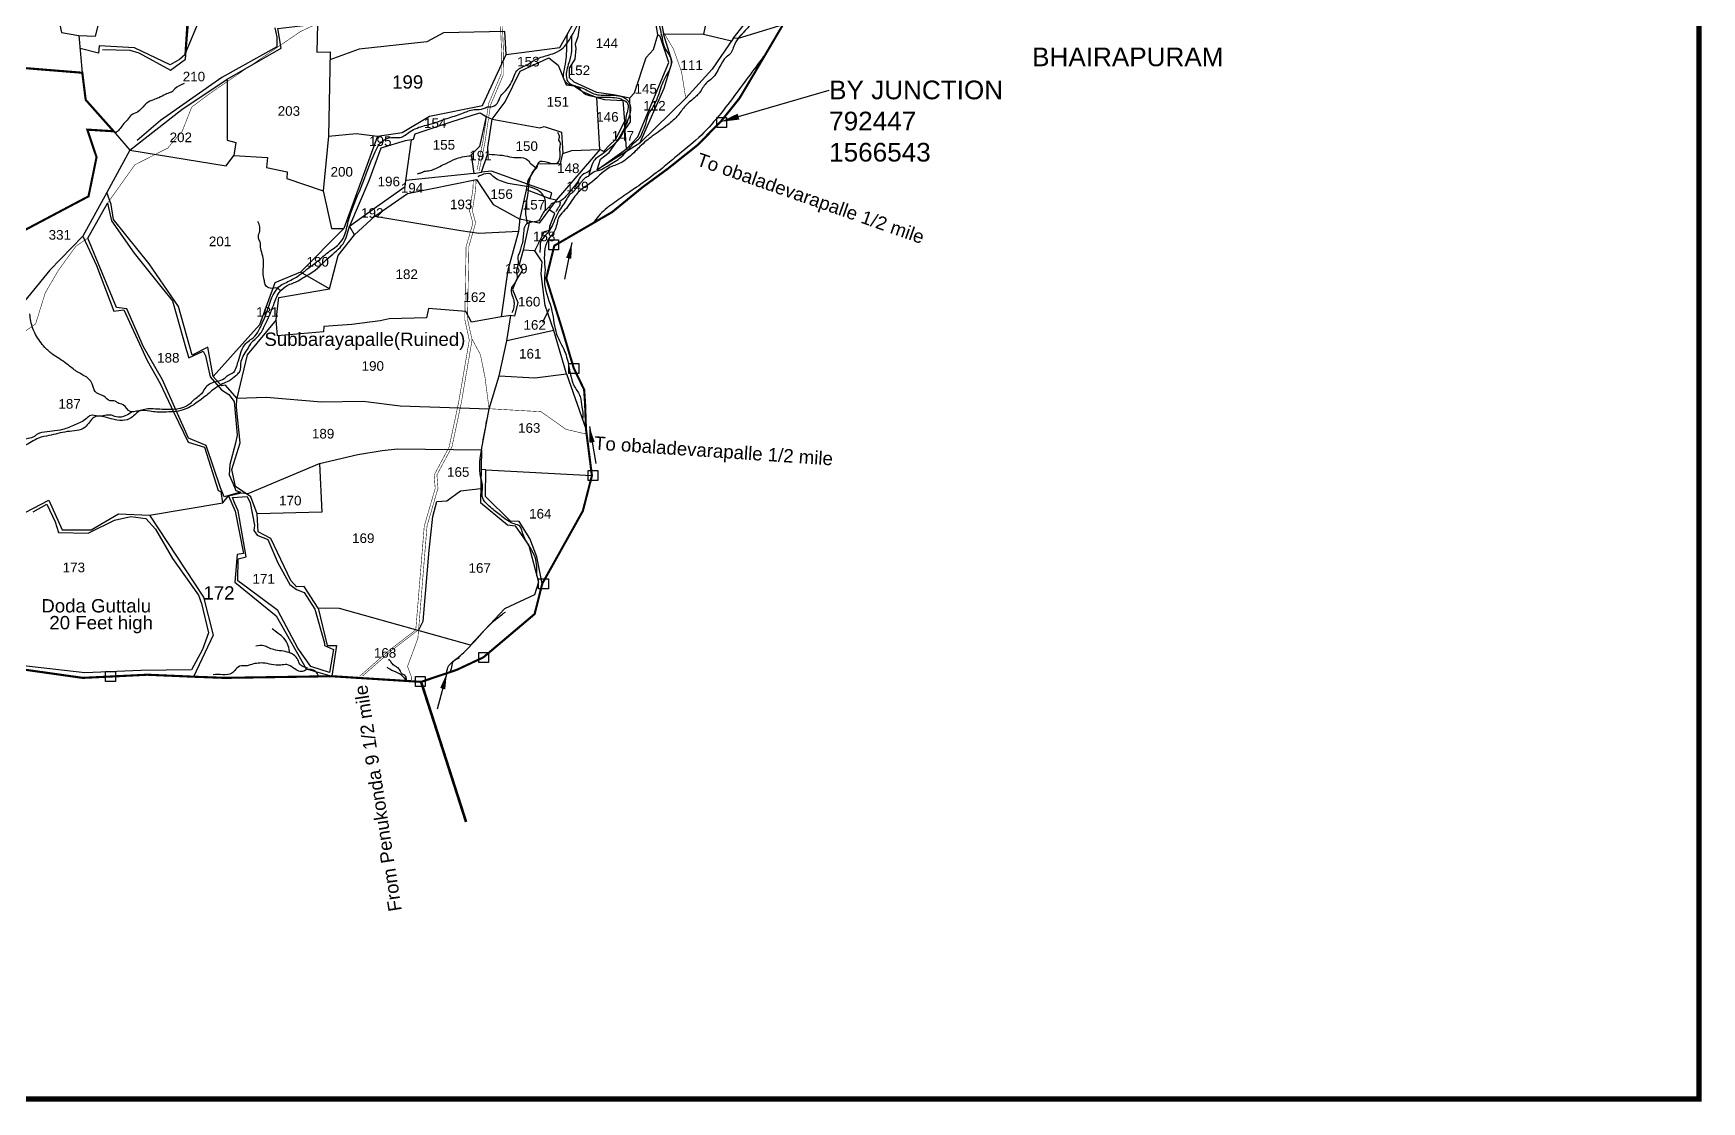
# Model space of a CAD drawing. Header units: feet. Extents: x 788859 to 794437, y 1564731 to 1569692.
# Drawn here: x 791154 to 794281, y 1564731 to 1566733 of the extents above; entities that cross this region are included whole.
import ezdxf
from ezdxf import colors
from ezdxf.entities.mleader import LeaderData, LeaderLine
from ezdxf.enums import TextEntityAlignment as Align
from ezdxf.math import Vec2, Vec3

# ---------------------------------------------------------------- set-up
doc = ezdxf.new("R2010")
doc.units = ezdxf.units.FT
doc.header["$LTSCALE"] = 15
doc.header["$MEASUREMENT"] = 0
doc.linetypes.add('HIDDEN2', pattern=[0.1875, 0.125, -0.0625])
for name, color, linetype in [('CRDS STONES', 7, 'Continuous'), ('HILL', 17, 'Continuous'), ('PLOT', 7, 'Continuous'), ('PLOT NO', 7, 'Continuous'), ('ROADS', 6, 'Continuous'), ('TANKS-STREAM', 4, 'Continuous'), ('text', 1, 'Continuous'), ('VILLAGE STONES', 240, 'Continuous')]:
    doc.layers.add(name, color=color, linetype=linetype)
doc.styles.get("Standard").update_dxf_attribs({"font": 'arial.ttf'})
doc.dimstyles.get("Standard").update_dxf_attribs({"dimtxt": 0.18, "dimasz": 30, "dimexe": 0.18, "dimexo": 0.0625, "dimgap": 0.09, "dimtad": 0, "dimtih": 1, "dimtoh": 1, "dimdec": 4, "dimzin": 0, "dimdsep": 46, "dimtxsty": 'Standard', "dimcen": 0.09, "dimadec": 0, "dimazin": 0, "dimtfac": 1, "dimtdec": 4, "dimtofl": 0, "dimtmove": 0, "dimatfit": 3, "dimfxl": 1, "dimtolj": 1, "dimtzin": 0, "dimarcsym": 0})

msp = doc.modelspace()

# ---------------------------------------------------------------- linework, layer by layer
at = {"color": 5, "linetype": 'HIDDEN2', "ltscale": 20, "const_width": 5}
msp.add_lwpolyline([(791880.8, 1565518.1), (791965.1, 1565255.6)], dxfattribs=at)
at = {"layer": 'HILL'}
for points in [[(791283.4, 1566703.3), (791334.8, 1566702), (791351.9, 1566696.7), (791411.1, 1566664.5), (791439.3, 1566685.3), (791449.3, 1566806.1)], [(791606.5, 1566744), (791610.4, 1566726.1), (791610.3, 1566708), (791507.5, 1566650.5), (791392.5, 1566570.1), (791348.6, 1566532.9)], [(791256, 1566349.7), (791293, 1566415), (791300.6, 1566382.2), (791343.1, 1566321.7), (791395.7, 1566255.9), (791414.7, 1566232.3), (791441, 1566138.9), (791445.4, 1566125.4), (791472.5, 1566137.9), (791476.6, 1566129.1), (791485.7, 1566089.5), (791506.8, 1566065.6), (791520.6, 1566056.7), (791530.2, 1566043.5), (791536.1, 1565980.5), (791533.2, 1565965.3), (791522.6, 1565925.5), (791520.9, 1565905.9), (791527.7, 1565890.6), (791533.7, 1565876.6), (791542.4, 1565873.7), (791511.4, 1565864.6), (791504.9, 1565881.5), (791478.2, 1565961.3), (791445.1, 1565974.9), (791396.1, 1566084.1), (791360.5, 1566145.9), (791329.3, 1566217.1), (791309.7, 1566219.4), (791256, 1566349.7)], [(791153.6, 1565836.8), (791179.1, 1565851.1), (791194.7, 1565818), (791201, 1565797.9), (791256.7, 1565796.8), (791306.3, 1565820.9), (791336.9, 1565828.3), (791364.9, 1565824.2), (791382.7, 1565804.1), (791414.7, 1565749.5), (791463.4, 1565680.8), (791469.5, 1565664.9), (791482.5, 1565610.2), (791470.9, 1565579), (791450.7, 1565540.9), (791355.3, 1565539.6), (791250.6, 1565535.3), (791125.1, 1565549.5)], [(791716.6, 1565578.8), (791709.2, 1565535.7), (791673.9, 1565546.9), (791649.9, 1565581.1), (791612.1, 1565651.8), (791556.3, 1565693.5), (791537.5, 1565707.5), (791537.9, 1565748.7), (791552.7, 1565752.7), (791537.7, 1565838.9), (791531.5, 1565852.4), (791527, 1565863.4), (791554.5, 1565865.8), (791560.6, 1565853.9), (791568.6, 1565811.6), (791567.2, 1565802), (791573.7, 1565792.9), (791593.4, 1565785.2), (791612.3, 1565741.2), (791634.7, 1565700.4), (791647.1, 1565691.5), (791661.9, 1565685.8), (791681.9, 1565654.5), (791699.5, 1565590.6), (791700, 1565586.1), (791716.6, 1565578.8)]]:
    msp.add_lwpolyline(points, dxfattribs=at)
at = {"layer": 'PLOT'}
for points in [[(791168.2, 1567327.7), (791183.9, 1567312.3), (791168.1, 1567277.6), (791150.5, 1567287.6), (791103.4, 1567152.5), (791115.8, 1567113.1), (791119.8, 1566968.5), (791121.1, 1566919.8), (791131, 1566822.3), (791183.8, 1566841.7), (791207, 1566735), (791239.3, 1566729.7), (791245.8, 1566659.6)], [(792766.5, 1567289.8), (792707.5, 1567163), (792682.1, 1567104.1), (792652.1, 1567008.1), (792585, 1566877.6), (792551.8, 1566818.6), (792521.8, 1566776.3), (792475.7, 1566724.2), (792559, 1566749.8)], [(791239.3, 1566729.7), (791270.6, 1566728.2), (791299.9, 1566844.8), (791332.6, 1566932), (791333.2, 1566984.2), (791323.5, 1567017.6), (791340.5, 1567019.5), (791344.7, 1567076.4), (791363, 1567119.6), (791463.2, 1567100.5)], [(791482, 1567122.5), (791463.2, 1567100.5), (791461.4, 1567065.7), (791487.3, 1567041), (791431.1, 1566967.5), (791431.9, 1566920.8), (791423.6, 1566917.4), (791417.3, 1566866.8), (791375.6, 1566860.1), (791372.7, 1566808.3), (791445.2, 1566810.7), (791438.1, 1566693.3), (791428.2, 1566684.2), (791410.8, 1566674.2), (791343.4, 1566706.1), (791277.5, 1566710), (791276.1, 1566696), (791241.6, 1566705.2)], [(791438.1, 1566693.3), (791469.9, 1566769.6), (791468.1, 1566862.6), (791491.9, 1566987.8), (791510.2, 1566984.3), (791516.7, 1567005.3), (791540.5, 1567012.3), (791551.7, 1567066.7), (791463.2, 1567100.5)], [(792040.2, 1566694), (792140.7, 1566707.2), (792170.5, 1566759.8), (792170.5, 1566831.1), (792167.4, 1566841.9), (792151.3, 1566869.3), (792134.7, 1566886.7), (792093.2, 1566914.3), (792065.6, 1566885.8), (792036.9, 1566891.9), (792016.4, 1566874.7), (791957.5, 1566901.6), (791927.6, 1566884.2), (791917.5, 1566880.4), (791847.4, 1566864), (791843, 1566845.5), (791788.7, 1566802.6), (791734.2, 1566786.8), (791727.6, 1566773.7), (791686.4, 1566751)], [(792183.6, 1566792.8), (792174.2, 1566726.8), (792169.5, 1566713.2), (792170.8, 1566705.3), (792168.7, 1566685.3), (792158.3, 1566668.1), (792158.3, 1566650.4), (792167.2, 1566642.6), (792209.6, 1566623.1), (792241.1, 1566619.1), (792272, 1566612.9)], [(792422, 1566788.4), (792321, 1566805.5), (792334.9, 1566732.5)], [(792465.4, 1566723.6), (792493.1, 1566758.6), (792472.7, 1566774.7), (792422, 1566788.4), (792409.8, 1566731.7)], [(792290.8, 1566527.9), (792210.8, 1566477.5), (792216.9, 1566497.7), (792233.3, 1566510.3), (792273.1, 1566567.6), (792272, 1566612.9), (792280.5, 1566621.8), (792302.6, 1566688.3), (792316, 1566703), (792324.6, 1566730.6), (792317.8, 1566773.8)], [(791335.2, 1566514.7), (791432.3, 1566590.9), (791517.2, 1566647.7), (791618.8, 1566705.7), (791612.3, 1566742.3), (791686.4, 1566751), (791685.5, 1566697.9), (791710.1, 1566699.1), (791707.4, 1566540.8), (791697.2, 1566438.5)], [(791707.4, 1566540.8), (791758.8, 1566545.7), (791799.3, 1566540.9), (791845.5, 1566547.4), (791896.3, 1566578.4), (791996, 1566598.1), (792040.2, 1566694), (792037.4, 1566736.8), (791922.6, 1566734.4), (791891.5, 1566717.5), (791765, 1566704.1), (791709.9, 1566683.8)], [(792266, 1566517.2), (792286.9, 1566539.2), (792318.1, 1566614.3), (792344.9, 1566678.7), (792328.8, 1566727.3), (792324.6, 1566730.6)], [(792475.7, 1566724.2), (792465.4, 1566723.6), (792426.3, 1566666.1), (792376.7, 1566611.9), (792290.8, 1566527.9), (792336.1, 1566630.6), (792351.2, 1566679.8), (792334.9, 1566732.5), (792409.8, 1566731.7), (792462.5, 1566719.3)], [(792014.2, 1566572.8), (792038.6, 1566605.2), (792066.6, 1566662.4), (792120.1, 1566687.3), (792137.4, 1566673.9), (792152.6, 1566636.7), (792167.6, 1566634.8), (792183.2, 1566624.4), (792210.3, 1566613.5)], [(791517.2, 1566647.7), (791517.1, 1566533.3), (791533.6, 1566529.1), (791529.6, 1566504.7)], [(791993.9, 1565953), (792008.1, 1566030), (792027.2, 1566091.4), (792041.7, 1566157.3), (792049.2, 1566204.7), (792031.2, 1566202.3), (792043.8, 1566290.1), (792064.2, 1566362.7), (792066.4, 1566386.7), (792078.1, 1566440.1), (792081.7, 1566457.8), (792100.5, 1566489.7), (792142.3, 1566488.9), (792146.4, 1566508.5), (792163.5, 1566514.2), (792215.7, 1566515.6), (792210.3, 1566613.5)], [(792210.3, 1566613.5), (792224.7, 1566609.3), (792258.6, 1566607.5), (792261.9, 1566568.2), (792244.6, 1566534.1), (792234.2, 1566524.3), (792222.5, 1566512.3), (792215.7, 1566515.6)], [(791862.5, 1566534.1), (791866.5, 1566535.3), (791869.8, 1566545.3), (791940.6, 1566569), (791984.9, 1566582.8), (791991.4, 1566584.2), (792003, 1566577.9), (791990, 1566521.4), (791974.5, 1566505.9), (791979.6, 1566470.8), (791852.2, 1566457.9)], [(792080.3, 1566450.7), (792012.5, 1566475.1), (791993.9, 1566473), (792005, 1566506.5), (792005.6, 1566519.4), (792014.2, 1566572.8), (792103.1, 1566556.3), (792111.5, 1566559.1), (792143.9, 1566548.4), (792146.4, 1566508.5)], [(792003, 1566577.9), (792014.2, 1566572.8)], [(792210.8, 1566477.5), (792266, 1566517.2), (792261.9, 1566568.2)], [(791304.6, 1566549.9), (791335.2, 1566514.7), (791291.8, 1566435.5), (791246.7, 1566353.3), (791184.7, 1566289.6), (791112.3, 1566201.2), (791040.6, 1566197.8), (791032.6, 1566105.3), (790955.1, 1566097.3), (790841.6, 1566143.9), (790702.8, 1566186.2), (790711.9, 1566228.6), (790685.8, 1566232), (790724.5, 1566295.2)], [(791799.3, 1566540.9), (791736, 1566367.9)], [(791335.2, 1566514.7), (791515.7, 1566485), (791529.6, 1566504.7), (791592.9, 1566500.8), (791591.1, 1566482), (791629.7, 1566473.7), (791629.1, 1566461.2), (791697.2, 1566438.5), (791712.8, 1566367.8), (791736, 1566367.9), (791654.5, 1566286.1), (791606.7, 1566266.1), (791577.6, 1566187), (791490.8, 1566090.2)], [(791709.4, 1566254.9), (791725.5, 1566317.1), (791755.7, 1566355.6), (791746.5, 1566371.8), (791791.4, 1566404.5), (791850.7, 1566446.6), (791852.2, 1566457.9), (791862.5, 1566534.1), (791850.8, 1566532), (791805.1, 1566518.5), (791782.6, 1566456.8), (791746.5, 1566371.8)], [(792215.7, 1566515.6), (792134.2, 1566420.6), (792122.5, 1566423.1), (792125.9, 1566434.7), (792080.3, 1566450.7)], [(791979.6, 1566470.8), (791993.9, 1566473)], [(791755.7, 1566355.6), (791794, 1566390.8), (791855.5, 1566433.6), (791984.7, 1566459.3), (792016, 1566412.9), (792066.1, 1566385.4)], [(791687.9, 1565656.4), (791661.5, 1565696.7), (791647.2, 1565696.1), (791636.8, 1565708.2), (791599.3, 1565786.9), (791575.6, 1565799.3), (791573.6, 1565833), (791561.4, 1565864.8), (791532.9, 1565884.1), (791526.2, 1565916.3), (791541.8, 1565966.2), (791534.8, 1566033.2), (791535.3, 1566049.6), (791514.5, 1566074.4), (791506.9, 1566073.1), (791490.8, 1566090.2), (791481, 1566145.6), (791451.5, 1566130.5), (791426.4, 1566221.4), (791371.1, 1566301.8), (791304.5, 1566384.7), (791299.9, 1566412.8), (791291.8, 1566435.5)], [(792134.2, 1566420.6), (792101.8, 1566377.6), (792066.1, 1566385.4)], [(792122.5, 1566423.1), (792078.1, 1566440.1)], [(791794, 1566390.8), (791955.1, 1566364), (791988.9, 1566359), (792064.2, 1566362.7)], [(792084, 1566381.5), (792072.2, 1566326.9)], [(792093.9, 1566326.1), (792112.2, 1566362.4), (792121.7, 1566364.9), (792122.2, 1566371.8), (792131.7, 1566396), (792120.5, 1566402.5)], [(791246.7, 1566353.3), (791272.7, 1566298.2), (791305.1, 1566212.6), (791323.5, 1566215.3), (791367.5, 1566120.6), (791391.9, 1566077.5), (791417.1, 1566023), (791444, 1565967.1), (791474.6, 1565957.7), (791500.2, 1565876.5), (791505.3, 1565874.6), (791508.8, 1565853.8)], [(792129.6, 1566176.5), (792113, 1566223.3), (792105.8, 1566282.8), (792107.6, 1566305.4), (792093.9, 1566326.1), (792072.2, 1566326.9), (792064.7, 1566300.5), (792071.1, 1566289.4), (792059.6, 1566271.9), (792052, 1566253.4), (792061.8, 1566229.3), (792056, 1566203.3), (792049.2, 1566204.7)], [(791609.3, 1566196.8), (791613.9, 1566238.5), (791709.4, 1566254.9), (791654.5, 1566286.1)], [(792031.2, 1566202.3), (791975.4, 1566192.1), (791964.9, 1566211.9), (791894.4, 1566218.1), (791890.9, 1566200.1), (791821.2, 1566198.7), (791803.9, 1566194.4), (791750.9, 1566188.1), (791698.3, 1566184.1), (791697.7, 1566174.3), (791611.9, 1566166.7), (791609.3, 1566196.8), (791554.7, 1566131), (791535.3, 1566049.6)], [(792108.9, 1566192.5), (792121.5, 1566218.1)], [(792153.1, 1566095.5), (792129.6, 1566176.5), (792041.7, 1566157.3)], [(792027.2, 1566091.4), (792093.9, 1566088.1), (792153.1, 1566095.5), (792189.7, 1565992.3)], [(791535.3, 1566049.6), (791591.1, 1566051.8), (791694, 1566042.7), (791771.9, 1566043.9), (791841.7, 1566035.2), (792008.1, 1566030)], [(791138.8, 1565835.4), (791182.9, 1565858.7), (791207.9, 1565803.1), (791262.4, 1565803.3), (791313.6, 1565833.2), (791371.7, 1565830.5), (791509.1, 1565853.9), (791520, 1565866.5), (791543.8, 1565872.3), (791556.9, 1565871.1), (791690.6, 1565927.1), (791762.4, 1565944.3), (791807.7, 1565951.9), (791836.3, 1565955.1), (791993.9, 1565953), (791992.3, 1565854.3), (792042.7, 1565812.7), (792057.1, 1565810.5), (792082.6, 1565773.4), (792100.9, 1565704.8), (792093.4, 1565681.2), (792036.9, 1565654.7), (791973.4, 1565586.7), (791728, 1565655.7), (791687.9, 1565656.4), (791705, 1565586), (791722.1, 1565586.2), (791713.4, 1565528.7)], [(791690.6, 1565927.1), (791694.5, 1565836), (791573.6, 1565833)], [(792107.9, 1565702.3), (792097.5, 1565752.7), (792084.7, 1565787), (792064.5, 1565818.5), (792048, 1565819.3), (792001.4, 1565865.5), (792002, 1565915.7), (791993.3, 1565915.8)], [(792002, 1565915.7), (792200.9, 1565904.6)], [(791875.9, 1565614.1), (791884.6, 1565631.6), (791895.9, 1565765.1), (791902.8, 1565828.3), (791910.4, 1565856.2), (791929.1, 1565857.5), (791954.8, 1565876.4), (791992.7, 1565880.4)], [(791520, 1565866.5), (791532.6, 1565838.2), (791548, 1565758.5), (791535.9, 1565756.6), (791531.8, 1565704.8), (791609.2, 1565641.7), (791665.2, 1565542.7), (791713.4, 1565528.7)], [(791371.7, 1565830.5), (791472.9, 1565676.8), (791491.3, 1565605.9), (791454.2, 1565527.8)]]:
    msp.add_lwpolyline(points, dxfattribs=at)
at = {"layer": 'PLOT NO', "color": 5, "const_width": 10}
msp.add_lwpolyline([(788864.4, 1569380.1), (794275.6, 1569380.1), (794275.6, 1564736.5), (788864.4, 1564736.5)], close=True, dxfattribs=at)
at = {"layer": 'PLOT NO', "color": 5, "linetype": 'HIDDEN2', "ltscale": 5, "const_width": 4}
for points in [[(792559, 1566749.8), (792507.4, 1566662.1), (792477.4, 1566611.7), (792442, 1566567.6), (792398.4, 1566523.7), (792344.1, 1566480.5), (792294.8, 1566444.3), (792238.8, 1566398.5), (792130.4, 1566335.5), (792115.3, 1566274.4), (792143.7, 1566183.7), (792166.8, 1566106.1), (792186.3, 1566065.8), (792188.1, 1566039.1), (792189.7, 1565992.3), (792200.9, 1565904.6), (792183.9, 1565838.4), (792107.9, 1565702.3), (792093.5, 1565645.2), (791997.5, 1565564.1), (791947.7, 1565540.7), (791880.8, 1565518.1), (791713.4, 1565528.7), (791512.2, 1565525.6), (791454.2, 1565527.8), (791367.5, 1565531.5), (791296.7, 1565528), (791246.6, 1565525.6), (791065.4, 1565551.2)], [(791062.1, 1566324.6), (791257.5, 1566428), (791272.5, 1566501.3), (791255.2, 1566553), (791304.6, 1566549.9), (791252.2, 1566608.8), (791245.8, 1566659.6), (791054.1, 1566675.1)]]:
    msp.add_lwpolyline(points, dxfattribs=at)
at = {"layer": 'ROADS', "linetype": 'HIDDEN2', "ltscale": 10, "const_width": 1}
for points in [[(791293, 1566415), (791344.2, 1566487), (791405.9, 1566518.4), (791433.1, 1566550), (791450.8, 1566595.1), (791486.6, 1566621.9), (791654.5, 1566736.7), (791763.5, 1566787.9), (791854.1, 1566842.6), (791950.4, 1566907), (792004.1, 1566951.2), (792027.2, 1566983.5), (792038.3, 1567013.4), (792000.8, 1567010.9), (791987.6, 1567017.3), (791932, 1567037.5), (791896.3, 1567043), (791850, 1567057.2), (791821.9, 1567076.6)], [(791985.6, 1566477.8), (791996.5, 1566530), (792007.2, 1566601.4), (792030.7, 1566657.1), (792031.4, 1566703.7), (792028.1, 1566782.7), (792033.7, 1566850.3), (792026.6, 1566883.3), (792032, 1566937.3), (792036.4, 1566990.3), (792038.3, 1567013.4), (792051.2, 1567045.1), (792058.2, 1567061.3)], [(791989.4, 1566475.5), (792000.2, 1566527.7), (792010.9, 1566599), (792034.5, 1566654.8), (792035.1, 1566701.3), (792031.8, 1566780.3), (792037.5, 1566847.9), (792030.4, 1566880.9), (792035.7, 1566934.9), (792040.2, 1566987.9), (792042.1, 1567011), (792055, 1567042.7), (792061.9, 1567058.9)], [(792376.7, 1566611.9), (792368.8, 1566661.6), (792353.7, 1566704.1), (792334, 1566737.3), (792325.3, 1566797.2), (792325.8, 1566873.2), (792331.4, 1566941.7), (792322.5, 1566971.3), (792327.5, 1567004.9)], [(791765.6, 1565528.5), (791819.3, 1565575.9), (791870.8, 1565615.5), (791886.7, 1565810), (791907.2, 1565880.6), (791905.2, 1565905.6), (791933.4, 1565958.5), (791951.1, 1566042.1), (791971.1, 1566158.6), (791962.6, 1566197.4), (791965.1, 1566333.6), (791977.8, 1566377.9), (791971.6, 1566400.3), (791977.8, 1566440.9), (791978.6, 1566458.1)], [(791770.9, 1565528.9), (791824.6, 1565576.3), (791876.1, 1565615.9), (791891.9, 1565810.4), (791912.4, 1565881), (791910.4, 1565906), (791938.7, 1565958.9), (791956.4, 1566042.6), (791976.3, 1566159), (791967.8, 1566197.8), (791970.3, 1566334.1), (791983, 1566378.4), (791976.8, 1566400.7), (791983, 1566441.3), (791983.8, 1566458.5)], [(790664.5, 1565902.6), (790774.4, 1565937), (790819.3, 1565948.7), (790848.2, 1565985.6), (790876.6, 1565995.4), (790926.8, 1566034.7), (790996.4, 1566075.3), (791048.7, 1566114.1), (791082.1, 1566119.7), (791106.8, 1566152.8), (791158.3, 1566188.9), (791176.4, 1566247.1), (791200.8, 1566289), (791233.7, 1566334.4), (791256, 1566349.7)], [(792191, 1565982.3), (792152.3, 1565991.3), (792105.6, 1566024.4), (792008.1, 1566030), (792000.5, 1566089), (791992, 1566131.2), (791975.8, 1566161.4)], [(791874.3, 1565614.5), (791875.9, 1565614.4), (791874.8, 1565599.9), (791855.3, 1565547), (791862.3, 1565528.2), (791862.6, 1565521.8)]]:
    msp.add_lwpolyline(points, dxfattribs=at)
at = {"layer": 'TANKS-STREAM'}
for points in [[(791656.8, 1567245.5), (791661, 1567252.6), (791671.3, 1567253.6), (791690.7, 1567256.5), (791701, 1567258.9), (791719.6, 1567261.5), (791733.3, 1567267.3), (791745.9, 1567270.7), (791765.9, 1567274.1), (791779.3, 1567282.2), (791797.7, 1567288), (791827, 1567296.8), (791851.2, 1567310.7), (791877.4, 1567327.5), (791893.7, 1567344), (791904, 1567356.6), (791930.3, 1567381.7), (791939.3, 1567397.7), (791956.9, 1567430.5), (791962.5, 1567450), (791972.8, 1567465.9), (791979.3, 1567474.7), (791983.2, 1567480.9), (791986.4, 1567490), (791992, 1567501.2), (792023.3, 1567553.2), (792038.4, 1567563.9), (792051.2, 1567595.8), (792063.2, 1567618.7), (792068.4, 1567632.2), (792078.1, 1567642.8), (792087.2, 1567648), (792119, 1567673.7), (792136.7, 1567675), (792157.3, 1567682.3), (792182.2, 1567687.2), (792204.9, 1567687.2), (792219.5, 1567684.1), (792229.9, 1567676.3), (792244.7, 1567664.1), (792258.5, 1567652.9), (792309.1, 1567610.6), (792317.2, 1567600), (792325.5, 1567587.2), (792337, 1567572.4), (792353.1, 1567552.1), (792362, 1567535.5), (792373.2, 1567519.2), (792383.1, 1567511.9), (792390.7, 1567496.8), (792401.1, 1567478.6), (792431.3, 1567462.7), (792443.8, 1567463.5), (792475.3, 1567458.8), (792521, 1567463.4), (792575.7, 1567470.2), (792606.7, 1567475.7), (792617.1, 1567482.4), (792641.8, 1567500.6), (792658.5, 1567510.2), (792702.1, 1567526), (792723.4, 1567545.5), (792739.3, 1567559.5), (792756.2, 1567572), (792760.1, 1567575.8), (792783, 1567579.3), (792792.9, 1567571.5), (792797.4, 1567555.1), (792796.3, 1567539.5), (792796.3, 1567517.6), (792802.6, 1567494), (792801.5, 1567474.8), (792803.4, 1567456.6), (792804.9, 1567441.8), (792805.2, 1567426.5), (792798.5, 1567385.5), (792795, 1567362.2), (792792.7, 1567348.8), (792786.9, 1567329.2), (792775.2, 1567292.9), (792771.4, 1567286.2), (792766.1, 1567272.7), (792758.5, 1567256.1), (792756.2, 1567248.2), (792750.9, 1567240.1), (792746, 1567230.4), (792733.7, 1567204.7), (792729.6, 1567192.7), (792726.1, 1567181.6), (792722.9, 1567171.4), (792704.7, 1567140.6), (792701.2, 1567124), (792697.4, 1567112.6), (792694.2, 1567105.9), (792689.6, 1567095.4), (792678.1, 1567076.6), (792670.8, 1567051.2), (792661.8, 1567022.3), (792649.8, 1566994.9), (792644.5, 1566975.6), (792639, 1566957.7), (792626.1, 1566945.8), (792619.1, 1566927.1), (792605.1, 1566902.1), (792598.6, 1566883.1), (792591.3, 1566872.9), (792586.7, 1566856.6), (792578.2, 1566847), (792572.7, 1566837), (792569.4, 1566833), (792564.2, 1566827.1), (792558.9, 1566817.2), (792538.7, 1566785.2), (792526.2, 1566776.2), (792511.6, 1566764.7), (792506.6, 1566759), (792498.7, 1566750.2), (792493, 1566743.8), (792470.9, 1566717.8), (792465.7, 1566706.1), (792461.3, 1566696.5), (792453.1, 1566689.2), (792426.5, 1566649.3), (792414.8, 1566639.9), (792402.3, 1566621.8), (792395.5, 1566614.8), (792376.3, 1566597.6), (792362.3, 1566580.1), (792343, 1566562), (792314, 1566540.6), (792302.6, 1566531.9), (792290.9, 1566521.1), (792282.2, 1566512.6), (792270.2, 1566501.3), (792257.6, 1566491.9), (792235.2, 1566482.6), (792196.2, 1566451.2), (792187.7, 1566445.7), (792169.1, 1566428.4), (792150.3, 1566402.4), (792139.5, 1566390.1), (792132.2, 1566365.9), (792122.9, 1566352.2), (792116.2, 1566341.4), (792114.1, 1566335), (792113.2, 1566289.4)], [(791498.8, 1566081.6), (791511.7, 1566086.4), (791519.2, 1566093.1), (791528.7, 1566097.9), (791534.9, 1566108.4), (791538.4, 1566120), (791552.4, 1566152.4), (791569.9, 1566166.7), (791578.6, 1566180.7), (791589.6, 1566206.3), (791606.6, 1566248.5), (791617.4, 1566260.8), (791628.2, 1566266.8), (791639.8, 1566272.7), (791649.5, 1566278.3), (791663.2, 1566288.6), (791690.7, 1566309.6), (791704.2, 1566321.4), (791726.6, 1566338.5), (791736.5, 1566353.3), (791744.3, 1566380.8), (791768.4, 1566445.3), (791794.5, 1566511.1), (791806.9, 1566530.4), (791825.1, 1566538.5), (791841.3, 1566538.5), (791860.1, 1566549.2), (791887.3, 1566560.6), (791903.3, 1566564.7), (791929.8, 1566574.1), (791957.2, 1566583.1), (791980.5, 1566590.6), (791998, 1566592.3), (792004.9, 1566595.5), (792011.5, 1566595.6), (792023.2, 1566602.1), (792030.2, 1566616.1), (792039.7, 1566626.6), (792054.8, 1566652.1), (792060.1, 1566663.3), (792079.4, 1566674.5), (792092.4, 1566683), (792113.6, 1566691), (792127.6, 1566695.3), (792143.8, 1566703.6), (792162.7, 1566728.2), (792180.1, 1566768.2), (792176.2, 1566823.2), (792163.7, 1566862.7), (792139.5, 1566893.7), (792131.4, 1566918.1), (792122.6, 1566931), (792099.2, 1566945.1)], [(792194.4, 1566465.8), (792204.4, 1566473.9), (792215.1, 1566477), (792228.6, 1566484), (792252.6, 1566499.4), (792265.4, 1566511.9), (792273, 1566520.5), (792281.3, 1566529.6), (792289.9, 1566536.9), (792295.5, 1566548.1), (792299.7, 1566557.1), (792307.1, 1566581.1), (792315.9, 1566595.9), (792326.2, 1566618.9), (792338, 1566650), (792347.1, 1566666.6), (792349.5, 1566685.2), (792336.8, 1566708.3), (792333.3, 1566723.8), (792331.6, 1566731.3), (792325, 1566762.7)], [(792154.3, 1566731.2), (792153.5, 1566713.8), (792152, 1566685.7), (792148.7, 1566665.6), (792148.7, 1566646), (792157.5, 1566638.3), (792173.8, 1566633.5), (792180.6, 1566626.1), (792227.9, 1566613.9), (792258.5, 1566609.1), (792267.7, 1566601.9), (792267.5, 1566587.9), (792264.6, 1566576), (792264.2, 1566569), (792258.8, 1566547), (792234.5, 1566518.5), (792228.7, 1566513.7), (792216.6, 1566504.5), (792207.9, 1566498.5), (792201.9, 1566489.8), (792196.8, 1566476.6), (792182.4, 1566467.5), (792177.2, 1566460.7), (792173.3, 1566453.7), (792165.9, 1566444.4), (792150.2, 1566426), (792139.5, 1566418), (792131.2, 1566416.6), (792124.8, 1566413.3), (792121.3, 1566409), (792115.1, 1566403), (792109.6, 1566397.2), (792100.5, 1566382.3), (792083.3, 1566378.6), (792075.1, 1566371.6), (792073.3, 1566365.2), (792072.8, 1566360.1), (792072.2, 1566354.3), (792070.6, 1566341.5), (792067.7, 1566331.4), (792065.2, 1566322.5), (792061.9, 1566314.9), (792062.9, 1566304.3), (792059.8, 1566289.3), (792060, 1566283.5), (792060.4, 1566273.2), (792057.8, 1566267.5), (792050.4, 1566257.1), (792049.7, 1566250.1), (792054.1, 1566235), (792054.9, 1566226.1), (792053, 1566215), (792050.8, 1566209.7)], [(792162.5, 1566728), (792159.7, 1566684.6), (792152.7, 1566658), (792155.2, 1566644), (792183.9, 1566630.6), (792204.4, 1566620.2), (792233.3, 1566617.5), (792265.5, 1566610.1), (792269.5, 1566605.9), (792268.3, 1566571.1), (792247.3, 1566530.5)], [(792529, 1566698.8), (792472.5, 1566622.6), (792401, 1566538.1), (792358.9, 1566502.6), (792333.1, 1566481.1), (792267.9, 1566433.7), (792239.8, 1566414.2), (792213.3, 1566391.1), (792203.4, 1566377.9)], [(791437, 1566639.2), (791419.1, 1566629.5), (791414.6, 1566624.6), (791406.1, 1566620.9), (791401.6, 1566618.9), (791389.4, 1566612.8), (791379.2, 1566609.1), (791366.6, 1566602.6), (791362.5, 1566598.6), (791349, 1566586), (791337.6, 1566580.3), (791329.9, 1566570.9), (791321.8, 1566562), (791315.2, 1566553), (791307.6, 1566546.4)], [(792080.2, 1566377), (792076.9, 1566399.9), (792081.3, 1566434.3), (792086.1, 1566465.2), (792093.3, 1566477.4), (792098, 1566482.4), (792101.2, 1566491.5), (792137, 1566491), (792141, 1566499.1), (792141.2, 1566511.3), (792141.1, 1566520.4), (792141.3, 1566529.2), (792138.9, 1566533.1), (792140.2, 1566538.2), (792137.2, 1566547.4)], [(791874.3, 1566470.4), (791880.3, 1566472.1), (791887.1, 1566474.9), (791897.4, 1566476.4), (791912, 1566482.1), (791926.3, 1566489.2), (791944.2, 1566497.5), (791958, 1566501.8), (791974.7, 1566504.2)], [(792008.5, 1566507), (792028.3, 1566505.4), (792038.5, 1566504.2), (792055, 1566500.8), (792072.7, 1566500), (792082.8, 1566493.6), (792087.4, 1566488), (792095.8, 1566481.8), (792094.3, 1566482.3)], [(792198, 1566478.4), (792195.8, 1566470.7), (792195, 1566466.7), (792188.2, 1566462.4), (792183.3, 1566457.7), (792179.4, 1566452.4), (792173.1, 1566445.4), (792169.4, 1566440.8), (792166.2, 1566436.5), (792160.2, 1566432), (792153.7, 1566423.2), (792146, 1566410.6), (792137.8, 1566398), (792130.4, 1566382.1), (792128.2, 1566377), (792121.7, 1566364.9), (792111.4, 1566352.3), (792103.8, 1566338.3), (792103.8, 1566331), (792103, 1566322.6)], [(792113.4, 1566401.5), (792111.4, 1566427.3), (792105.9, 1566434.5), (792089.6, 1566443.9), (792059.3, 1566449.3), (792029.4, 1566456.9), (792018.1, 1566463.1), (792010, 1566470), (791993.9, 1566467.7), (791986.8, 1566464.7)], [(792141.5, 1566417.2), (792140, 1566410.4), (792137.3, 1566405.9), (792133.3, 1566399.4)], [(791617.4, 1566250.9), (791611.9, 1566255.7), (791597.7, 1566255.7), (791589.6, 1566261.1), (791587.1, 1566269.4), (791584.6, 1566286.7), (791585.6, 1566305.3), (791583.1, 1566319.5), (791580, 1566333), (791579, 1566342.5), (791576.3, 1566349.2), (791577.7, 1566360.5), (791578.6, 1566371.1), (791574.8, 1566380.9)], [(791509.1, 1566077.4), (791520.7, 1566082.5), (791533.3, 1566092.1), (791540.2, 1566098.8), (791543.8, 1566118.8), (791557, 1566144.1), (791561.4, 1566151.7), (791576.9, 1566167.5), (791587.4, 1566185.3), (791604.5, 1566224.6), (791615.4, 1566248.3), (791629.9, 1566260.7), (791650.5, 1566269.7), (791661.9, 1566276.8), (791673, 1566283.2), (791707.9, 1566313.4), (791734.4, 1566339.3), (791746.5, 1566371.8)], [(792113.2, 1566289.4), (792112.2, 1566263.4), (792126, 1566213), (792134.7, 1566169.6), (792149.8, 1566137.5), (792157.9, 1566108.2), (792168.8, 1566070.6), (792178.8, 1566052.6), (792182.2, 1566032.9), (792184.1, 1566020.8), (792183.2, 1566010.8)], [(791498.8, 1566081.6), (791477.1, 1566070.3), (791470.7, 1566060), (791453.6, 1566045.1), (791446.5, 1566038.3), (791395.6, 1566028.8), (791378.6, 1566029.5), (791365.7, 1566029.3), (791354.3, 1566026.5), (791344.6, 1566024.7), (791336.6, 1566024.2), (791322.1, 1566037.3), (791312.1, 1566040.8), (791307.4, 1566044.3), (791297.9, 1566044.9), (791286.4, 1566053.3), (791283.6, 1566054.8), (791269.9, 1566062), (791264.5, 1566076.7), (791258.3, 1566085.5), (791239.9, 1566097.1), (791222, 1566109.7), (791210.1, 1566118.8), (791190.6, 1566131.6), (791175.7, 1566144.8), (791158.3, 1566169.3), (791153.2, 1566180.2), (791147.4, 1566207.9)], [(791339.1, 1566024), (791327.5, 1566017), (791309.4, 1566014.6), (791300.3, 1566017.7), (791275.2, 1566015.9), (791261.6, 1566017.4), (791253.9, 1566011.8), (791231.9, 1565999.6), (791208.8, 1565990.9), (791170.1, 1565985.3), (791161.3, 1565982.1), (791156, 1565978.2), (791132.3, 1565971.9), (791109.6, 1565962.9), (791084.1, 1565957.8), (791044.6, 1565963.2), (791026.1, 1565970.2), (791010.8, 1565977.1), (790990.9, 1565981.3), (790960.3, 1566001.6), (790952.2, 1566009.9), (790927.4, 1566013.8), (790900.9, 1566023.2), (790889.2, 1566032.9), (790877.5, 1566049), (790856.6, 1566058.4), (790846.4, 1566065), (790823.4, 1566075.9), (790810.7, 1566084.7), (790780, 1566088.2), (790761.9, 1566094.9), (790752.1, 1566097.6), (790745.8, 1566098.3), (790732.2, 1566096.6), (790717.9, 1566094.5), (790692, 1566101.5), (790672.9, 1566105.9), (790652.5, 1566106.6)], [(791509.1, 1566077.4), (791501.3, 1566072.6), (791489.7, 1566064.6), (791483.6, 1566059.3), (791473, 1566051), (791434.6, 1566027.6), (791398.8, 1566023.7), (791372.2, 1566025.1), (791354.9, 1566026.3), (791337.5, 1566012.9), (791321.4, 1566007.9), (791299.8, 1566011.2), (791267.6, 1566013.7), (791250.8, 1565995.1), (791217.5, 1565987), (791183.4, 1565979.6), (791164, 1565975.1), (791137.3, 1565960.7), (791109.9, 1565956.5), (791098.1, 1565956.2), (791060.3, 1565943.2), (791045.4, 1565937.6), (790989.6, 1565908.2), (790962.6, 1565892.7), (790948.7, 1565891.3), (790926.2, 1565892.7), (790902.1, 1565887.7), (790869.9, 1565887.9)], [(792097.7, 1565716.8), (792094.5, 1565751.6), (792086.2, 1565768.1), (792070.1, 1565799.8), (792066.1, 1565809.7), (792055.4, 1565814.1), (792034.8, 1565826.2), (792015.6, 1565841.2), (792006, 1565849.8), (791996.2, 1565862.4), (791995.9, 1565887.5), (791993, 1565899.9), (791995.1, 1565959.6), (792004.1, 1566008.4)], [(791928.2, 1565534.1), (791932.8, 1565548.5), (791946.5, 1565561.2), (791960.7, 1565573.1), (792000.4, 1565615.6), (792033.1, 1565645), (792038.8, 1565649)], [(791634.6, 1565572.4), (791631.7, 1565585.6), (791623.5, 1565600), (791612.5, 1565609.1), (791601.7, 1565617.6)], [(791668.8, 1565543.6), (791653.5, 1565551.5), (791650, 1565559.4), (791641.7, 1565568.6), (791633.2, 1565572.9), (791619.2, 1565576), (791604.5, 1565578.6), (791594.3, 1565582.4), (791586.3, 1565585.9), (791571.1, 1565585.2)], [(791936, 1565536.7), (791938.8, 1565549.7), (791943.6, 1565559.1), (791952, 1565565.5), (791951.7, 1565566)], [(791689.4, 1565528.4), (791683.1, 1565537.5), (791665.3, 1565540.5), (791661, 1565538.1), (791641.8, 1565543.8), (791629.1, 1565550.4), (791617.8, 1565549.5), (791600.6, 1565550.7), (791584.4, 1565553.4), (791560.6, 1565550), (791553.1, 1565548.1), (791543.4, 1565548.1), (791533.1, 1565541.5), (791526.3, 1565534.4), (791509.1, 1565531.6), (791491.3, 1565531.6)], [(791853.8, 1565519.8), (791845.9, 1565528.8), (791837.9, 1565534.4), (791822.1, 1565541.7), (791817.1, 1565545.1)], [(791853.1, 1565520.6), (791851.6, 1565528.7), (791844.5, 1565533.6), (791840.4, 1565541.3), (791834.4, 1565546.4), (791827, 1565551.7), (791824.8, 1565555), (791820.5, 1565560.4)]]:
    msp.add_spline(points, degree=3, dxfattribs=at)
at = {"layer": 'VILLAGE STONES'}
for points in [[(792435, 1566575.5), (792453.4, 1566575.5), (792453.4, 1566556.7), (792435, 1566556.7)], [(792120, 1566346.7), (792138.4, 1566346.7), (792138.4, 1566327.9), (792120, 1566327.9)], [(792157.9, 1566114.8), (792176.3, 1566114.8), (792176.3, 1566096), (792157.9, 1566096)], [(792193.8, 1565914.2), (792212.2, 1565914.2), (792212.2, 1565895.4), (792193.8, 1565895.4)], [(792100.9, 1565711.2), (792119.3, 1565711.2), (792119.3, 1565692.4), (792100.9, 1565692.4)], [(791988.9, 1565572.9), (792007.3, 1565572.9), (792007.3, 1565554.2), (791988.9, 1565554.2)], [(791289.5, 1565537.5), (791307.9, 1565537.5), (791307.9, 1565518.7), (791289.5, 1565518.7)], [(791870.1, 1565527.9), (791888.6, 1565527.9), (791888.6, 1565509.2), (791870.1, 1565509.2)]]:
    msp.add_lwpolyline(points, close=True, dxfattribs=at)

# ---------------------------------------------------------------- texts
at = {"layer": 'PLOT NO'}
for s, height, p in [('144', 18, (792229, 1566714.8)), ('210', 18, (791455, 1566652.4)), ('153', 18, (792081.8, 1566680.4)), ('152', 18, (792176.5, 1566664.2)), ('111', 18, (792387.8, 1566673.9)), ('199', 25, (791855.6, 1566642.3)), ('145', 18, (792301.7, 1566629.4)), ('203', 18, (791633, 1566587.9)), ('151', 18, (792137.1, 1566605.2)), ('112', 18, (792318.1, 1566597.8)), ('154', 18, (791907.2, 1566565.2)), ('146', 18, (792230, 1566576.9)), ('202', 18, (791430.4, 1566538.5)), ('195', 18, (791804.3, 1566531.3)), ('147', 18, (792259, 1566541.3)), ('155', 18, (791923.5, 1566524.4)), ('191', 18, (791992.1, 1566504.3)), ('150', 18, (792078.7, 1566522.1)), ('200', 18, (791732, 1566474)), ('148', 18, (792156.6, 1566480.6)), ('196', 18, (791820.2, 1566455.8)), ('194', 18, (791863.8, 1566443.7)), ('156', 18, (792031.7, 1566432.2)), ('149', 18, (792173.7, 1566446.4)), ('193', 18, (791955.8, 1566412.9)), ('157', 18, (792092.3, 1566412.3)), ('192', 18, (791789.3, 1566396.8)), ('201', 18, (791504, 1566343.6)), ('158', 18, (792111.4, 1566352.8)), ('180', 18, (791687, 1566305.3)), ('182', 18, (791853.8, 1566282)), ('159', 18, (792059.3, 1566292.5)), ('162', 18, (791981.1, 1566239.1)), ('160', 18, (792083.3, 1566230.6)), ('181', 18, (791592.6, 1566211.3)), ('162', 18, (792093.6, 1566187)), ('188', 18, (791407, 1566125.4)), ('161', 18, (792085.3, 1566133.1)), ('190', 18, (791790.2, 1566110.1)), ('187', 18, (791222, 1566039.1)), ('163', 18, (792083.4, 1565993.9)), ('189', 18, (791697.1, 1565983.2)), ('165', 18, (791950.3, 1565911.4)), ('170', 18, (791635.6, 1565857.8)), ('164', 18, (792104.2, 1565833.2)), ('169', 18, (791772.4, 1565787.3)), ('173', 18, (791230, 1565732.6)), ('167', 18, (791990.6, 1565731.5)), ('172', 25, (791501.9, 1565684.8)), ('171', 18, (791585.7, 1565711.2)), ('168', 18, (791813.2, 1565572.4))]:
    msp.add_text(s, height=height, dxfattribs=at).set_placement(p, align=Align.MIDDLE_CENTER)
for s, rotation, p in [('To obaladevarapalle 1/2 mile', 340.7102, (792395.1, 1566486.7)), ('To obaladevarapalle 1/2 mile', 356.1873, (792204.3, 1565953.6)), ('From Penukonda 9 1/2 mile', 98.7305, (791844.7, 1565089.9))]:
    msp.add_text(s, height=25, rotation=rotation, dxfattribs=at).set_placement(p)
for s, height, p in [('331', 18, (791182.7, 1566346.8)), ('Subbarayapalle(Ruined)', 25, (791587.1, 1566147.7)), ('Doda Guttalu', 25, (791169, 1565648.2)), ('20 Feet high', 25, (791184.1, 1565616.6))]:
    msp.add_text(s, height=height, dxfattribs=at).set_placement(p)
at = {"layer": 'text'}
msp.add_text('     BHAIRAPURAM', height=35, dxfattribs=at).set_placement((792958, 1566671.8))

# ---------------------------------------------------------------- leaders
at = {"layer": 'CRDS STONES', "color": 1}
ml = msp.add_multileader_mtext('Standard', dxfattribs=at)
ml.set_content('BY JUNCTION\\P792447\\P1566543', color=1)
ml.set_leader_properties()
ml.build(insert=Vec2(0, 0))
ml.multileader.update_dxf_attribs({"dogleg_length": 0.36, "arrow_head_size": 35})
ctx = ml.context
ctx.base_point, ctx.char_height, ctx.arrow_head_size, ctx.landing_gap_size, ctx.plane_origin = Vec3(792645.4, 1566627.1), 35, 35, 0.09, Vec3(792217, 1566220.6)
notes = []
notes.append((ctx, [(0, (1, 1, 0), (792645.4, 1566627.1), (1, 0), 1.396927018504357e-11, [(0, [(792442, 1566567.6)], 0, [])])]))
ctx.mtext.insert, ctx.mtext.flow_direction = Vec3(792645.5, 1566644.9), 5
at = {"layer": 'PLOT NO', "color": 5}
for points in [[(792163.5, 1566341.2), (792149.5, 1566272.6)], [(792196.1, 1565996.5), (792208.1, 1565927.5)], [(791929, 1565534.4), (791911, 1565466.7)]]:
    msp.add_leader(points, dimstyle='Standard', override={"dimgap": 0.09, "dimtad": 0}, dxfattribs=at)
for ctx, leaders in notes:
    for number, flags, end, landing, length, lines in leaders:
        leader = LeaderData()
        leader.index, (leader.has_last_leader_line, leader.has_dogleg_vector, leader.attachment_direction) = number, flags
        leader.last_leader_point, leader.dogleg_vector, leader.dogleg_length = Vec3(end), Vec3(landing), length
        for number, points, colour, breaks in lines:
            line = LeaderLine()
            line.index, line.vertices, line.color, line.breaks = number, Vec3.list(points), colors.encode_raw_color(colour), breaks
            leader.lines.append(line)
        ctx.leaders.append(leader)

doc.saveas('drawing.dxf')
